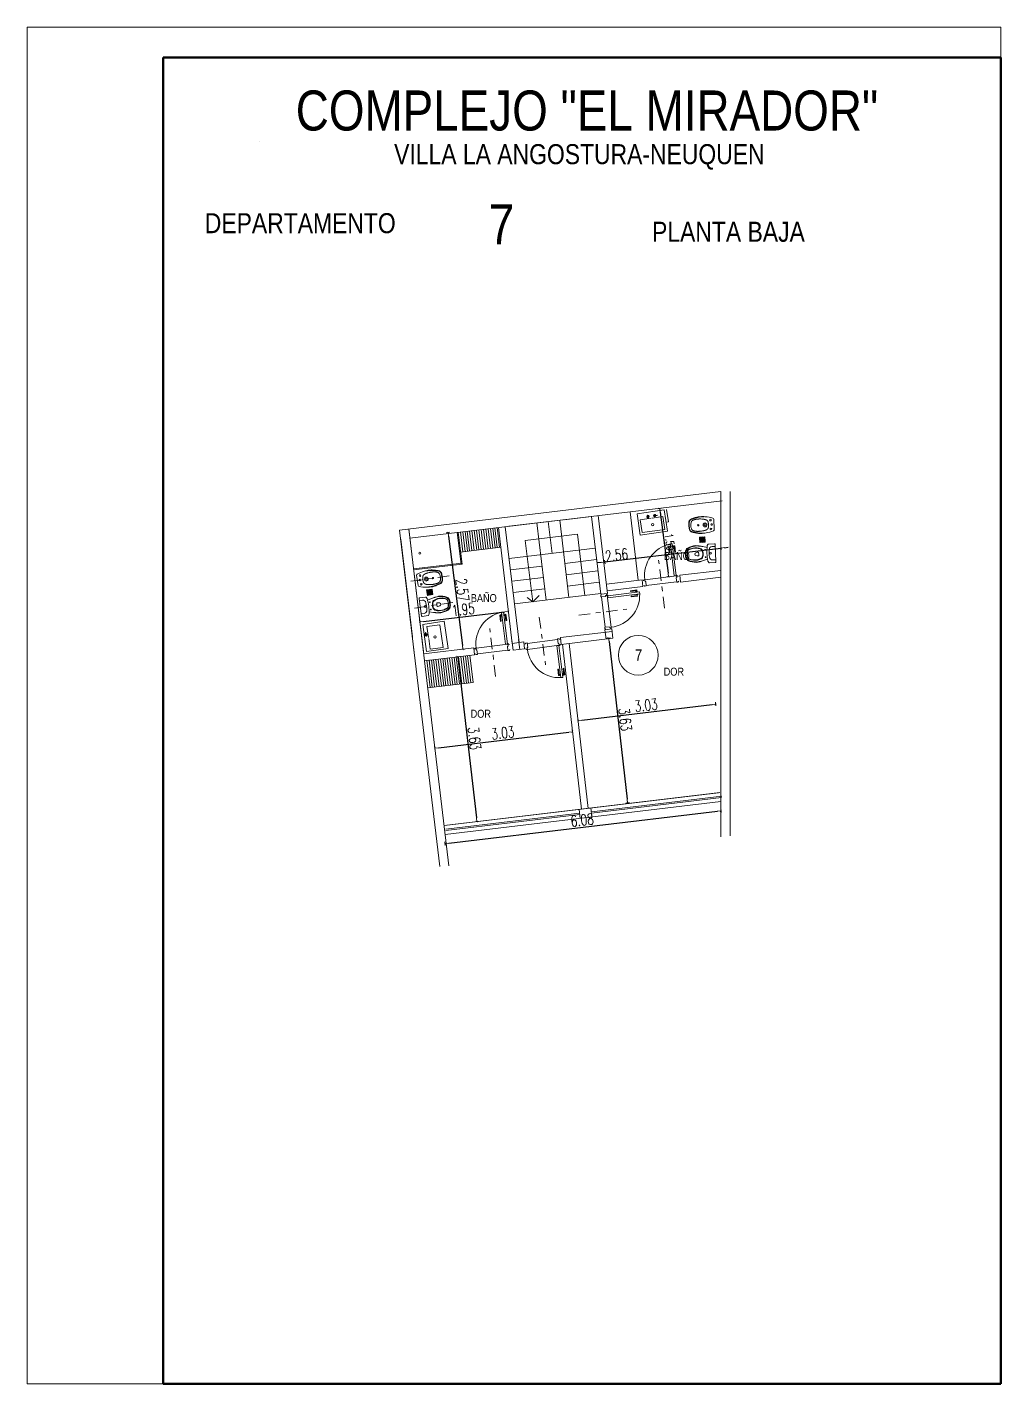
# Model space of a CAD drawing. Header units: millimetres. Extents: x 4525 to 9082, y 179 to 563.
# Drawn here: x 5204.74 to 5226.04, y 403.56 to 433.23 of the extents above; entities that cross this region are included whole.
import ezdxf

# ---------------------------------------------------------------- set-up
doc = ezdxf.new("R2010")
doc.units = ezdxf.units.MM
doc.header["$LTSCALE"] = 100
doc.linetypes.add('ACAD_ISO04W100', pattern=[30, 24, -3, 0, -3])
doc.linetypes.add('DASHDOT2', pattern=[0.5, 0.25, -0.125, 0, -0.125])
doc.layers.get('DEFPOINTS').update_dxf_attribs({"lineweight": 5})
for name, color, linetype, lineweight in [('000-Ejes', 251, 'ACAD_ISO04W100', 5), ('004-Carpinterias', 1, 'Continuous', 18), ('005-Sanitarios', 1, 'Continuous', 18), ('006-Cotas parciales', 7, 'Continuous', 5), ('A01-Barrido', 250, 'Continuous', 5), ('HATCH MUROS', 251, 'Continuous', 9), ('LINEA', 8, 'Continuous', 5), ('SANIT', 12, 'Continuous', 13), ('SANIT-INT', 11, 'Continuous', 5)]:
    doc.layers.add(name, color=color, linetype=linetype, lineweight=lineweight)
doc.layers.add('CONT-MNR', color=47, linetype='Continuous')
doc.styles.add('AREAL', font='ARIALN.TTF')
doc.styles.add('COTAS', font='ROMANS.shx', dxfattribs={"width": 0.7})
doc.dimstyles.new('COTA40', dxfattribs={"dimscale": 0.4, "dimtxt": 0.3, "dimasz": 0.2, "dimexe": 0, "dimexo": 0, "dimgap": 0.09, "dimtad": 1, "dimzin": 0, "dimdsep": 46, "dimtxsty": 'COTAS', "dimblk1": 'COTA_N', "dimblk2": 'COTA_N', "dimsah": 1, "dimcen": 0.1, "dimclrd": 1, "dimclre": 8, "dimclrt": 5, "dimaunit": 1, "dimadec": 3, "dimazin": 0, "dimtfac": 1, "dimtix": 1, "dimtmove": 2, "dimatfit": 3, "dimldrblk": 'COTA_N', "dimfxl": 0, "dimtolj": 1, "dimtzin": 0, "dimarcsym": 0})

# ---------------------------------------------------------------- blocks, each defined once
blk = doc.blocks.new('COTA_N')
for p, q in [((-1, 0), (0, 0)), ((0, 0.5), (0, -0.5))]:
    blk.add_line(p, q)
at = {"const_width": 0.065}
blk.add_lwpolyline([(0.14, 0.14), (0.28, 0.28), (0, 0), (-0.14, -0.14), (-0.28, -0.28)], dxfattribs=at)
blk = doc.blocks.new('*D640')
at = {"layer": '006-Cotas parciales', "color": 1, "lineweight": -2, "ltscale": 100}
blk.add_line((5213.96, 415.387), (5219.835, 416.088), dxfattribs=at)
at = {"layer": 'DEFPOINTS', "color": 0, "ltscale": 100}
for p in [(5219.914, 416.098), (5219.914, 416.098), (5213.88, 415.377)]:
    blk.add_point(p, dxfattribs=at)
at = {"layer": '006-Cotas parciales', "color": 1, "lineweight": -2, "ltscale": 100, "xscale": 0.08000000000000002, "yscale": 0.08000000000000002, "zscale": 0.08000000000000002}
for p, rotation in [((5219.914, 416.098), 6.811388888873906), ((5213.88, 415.377), 186.8113888888739)]:
    blk.add_blockref('COTA_N', p, dxfattribs=dict(at, rotation=rotation))
at = {"layer": '006-Cotas parciales', "color": 5, "ltscale": 100, "insert": (5216.879, 415.892), "char_height": 0.12, "attachment_point": 5, "rotation": 6.8114, "style": 'COTAS'}
blk.add_mtext('\\A1;{\\H2x;6.08}', dxfattribs=at)
blk = doc.blocks.new('*D641')
at = {"layer": '006-Cotas parciales', "color": 1, "lineweight": -2, "ltscale": 100}
blk.add_line((5214.168, 419.385), (5214.565, 415.938), dxfattribs=at)
at = {"layer": 'DEFPOINTS', "color": 0, "ltscale": 100}
for p in [(5214.159, 419.464), (5214.574, 415.858), (5214.574, 415.858)]:
    blk.add_point(p, dxfattribs=at)
at = {"layer": '006-Cotas parciales', "color": 1, "lineweight": -2, "ltscale": 100, "xscale": 0.08000000000000002, "yscale": 0.08000000000000002, "zscale": 0.08000000000000002}
for p, rotation in [((5214.159, 419.464), 96.56564035910499), ((5214.574, 415.858), 276.565640359105)]:
    blk.add_blockref('COTA_N', p, dxfattribs=dict(at, rotation=rotation))
at = {"layer": '006-Cotas parciales', "color": 5, "ltscale": 100, "insert": (5214.522, 417.679), "char_height": 0.12, "attachment_point": 5, "rotation": 276.5656, "style": 'COTAS'}
blk.add_mtext('\\A1;{\\H2x;3.63}', dxfattribs=at)
blk = doc.blocks.new('*D642')
at = {"layer": '006-Cotas parciales', "color": 1, "lineweight": -2, "ltscale": 100}
blk.add_line((5213.406, 420.235), (5215.185, 420.447), dxfattribs=at)
at = {"layer": 'DEFPOINTS', "color": 0, "ltscale": 100}
for p in [(5215.265, 420.457), (5215.265, 420.457), (5213.327, 420.225)]:
    blk.add_point(p, dxfattribs=at)
at = {"layer": '006-Cotas parciales', "color": 1, "lineweight": -2, "ltscale": 100, "xscale": 0.08000000000000002, "yscale": 0.08000000000000002, "zscale": 0.08000000000000002}
for p, rotation in [((5215.265, 420.457), 6.811388888834847), ((5213.327, 420.225), 186.8113888888348)]:
    blk.add_blockref('COTA_N', p, dxfattribs=dict(at, rotation=rotation))
at = {"layer": '006-Cotas parciales', "color": 5, "ltscale": 100, "insert": (5214.277, 420.496), "char_height": 0.12, "attachment_point": 5, "rotation": 6.8114, "style": 'COTAS'}
blk.add_mtext('\\A1;{\\H2x;1.95}', dxfattribs=at)
blk = doc.blocks.new('*D643')
at = {"layer": '006-Cotas parciales', "color": 1, "lineweight": -2, "ltscale": 100}
blk.add_line((5213.736, 417.473), (5216.587, 417.813), dxfattribs=at)
at = {"layer": 'DEFPOINTS', "color": 0, "ltscale": 100}
for p in [(5216.667, 417.823), (5216.667, 417.823), (5213.656, 417.463)]:
    blk.add_point(p, dxfattribs=at)
at = {"layer": '006-Cotas parciales', "color": 1, "lineweight": -2, "ltscale": 100, "xscale": 0.08000000000000002, "yscale": 0.08000000000000002, "zscale": 0.08000000000000002}
for p, rotation in [((5216.667, 417.823), 6.811388888836006), ((5213.656, 417.463), 186.811388888836)]:
    blk.add_blockref('COTA_N', p, dxfattribs=dict(at, rotation=rotation))
at = {"layer": '006-Cotas parciales', "color": 5, "ltscale": 100, "insert": (5215.143, 417.798), "char_height": 0.12, "attachment_point": 5, "rotation": 6.8114, "style": 'COTAS'}
blk.add_mtext('\\A1;{\\H2x;3.03}', dxfattribs=at)
blk = doc.blocks.new('INOD-MONACO-AP-PLANTA-CON-DPTO')
at = {"layer": 'SANIT'}
for p, q in [((-0.188, 0), (0.188, 0)), ((-0.204, -0.015), (-0.204, -0.142)), ((-0.174, -0.172), (-0.197, -0.156)), ((-0.13, -0.179), (-0.156, -0.27)), ((0.127, -0.18), (0.152, -0.27)), ((0.174, -0.172), (0.197, -0.156)), ((0.204, -0.015), (0.204, -0.142))]:
    blk.add_line(p, q, dxfattribs=at)
for points in [[(-0.002, -0.27, 0.121524), (-0.085, -0.286, 0.060693)], [(-0.002, -0.27, -0.121524), (0.081, -0.286, -0.060693)], [(-0.104, -0.3, 0.02892), (-0.111, -0.31, 0.156998), (-0.133, -0.488, 0.072829), (-0.105, -0.587, 0.204333), (-0.084, -0.607, 0.080392), (-0.002, -0.622)], [(0.099, -0.3, -0.02892), (0.107, -0.31, -0.156998), (0.129, -0.488, -0.072829), (0.101, -0.587, -0.204333), (0.08, -0.607, -0.080392), (-0.002, -0.622)], [(-0.124, -0.609, 0.122968), (-0.091, -0.634, 0.092568), (-0.002, -0.647, 0.093376)], [(0.12, -0.609, -0.122968), (0.087, -0.634, -0.092568), (-0.002, -0.647, -0.093376)]]:
    blk.add_lwpolyline(points, format="xyb", dxfattribs=at)
for centre, radius, start, end in [((-0.189, -0.017), 0.0168, 83.451, 131.9108), ((0.189, -0.017), 0.0168, 48.0892, 96.549), ((-0.188, -0.015), 0.017, 140.4696, 180), ((-0.188, -0.142), 0.017, 180, 235.4915), ((-0.165, -0.158), 0.017, 235.4915, 261.4564), ((0.408, -0.421), 0.583, 165.0356, 174.6982), ((0, 0.94), 1.127, 261.4564, 278.5436), ((-0.061, -0.336), 0.0558, 115.8294, 139.7492), ((0.057, -0.336), 0.0558, 40.2508, 64.1706), ((-0.412, -0.421), 0.583, 5.3018, 14.9644), ((0.165, -0.158), 0.017, 278.5436, 304.5085), ((0.188, -0.142), 0.017, 304.5085, 0), ((0.188, -0.015), 0.017, 0, 39.5304), ((0.107, -0.415), 0.285, 170.2891, 184.611), ((0.245, -0.406), 0.422, 184.3014, 206.071), ((-0.025, -0.535), 0.123, 207.5391, 216.6672), ((0.021, -0.535), 0.123, 323.3328, 332.4609), ((-0.249, -0.406), 0.422, 333.929, 356.9789), ((-0.111, -0.415), 0.285, 357.2885, 9.7109)]:
    blk.add_arc(centre, radius, start, end, dxfattribs=at)
at = {"layer": 'SANIT-INT'}
for p, q in [((-0.145, 0), (-0.145, -0.067)), ((0.145, 0), (0.145, -0.067)), ((0.002, -0.368), (-0.034, -0.369)), ((0.002, -0.368), (0.037, -0.369))]:
    blk.add_line(p, q, dxfattribs=at)
for points in [[(-0.156, -0.27, 0.058031), (-0.185, -0.429, 0.099768), (-0.142, -0.607, 0.155256), (-0.096, -0.647, 0.093906), (-0.002, -0.66, 0.093906)], [(-0.003, -0.279, 0.08742), (-0.06, -0.286, 0.121524)], [(0.152, -0.27, -0.058031), (0.181, -0.429, -0.099768), (0.138, -0.607, -0.155256), (0.092, -0.647, -0.093906), (-0.002, -0.66, -0.093906)], [(-0.002, -0.279, -0.08742), (0.056, -0.286, -0.121524)]]:
    blk.add_lwpolyline(points, format="xyb", dxfattribs=at)
for centre, radius in [((-0.082, -0.221), 0.00743), ((0, -0.11), 0.02), ((0.078, -0.221), 0.00743)]:
    blk.add_circle(centre, radius, dxfattribs=at)
for centre, radius, start, end in [((-0.075, -0.067), 0.07, 180, 265.7397), ((-0.036, -0.358), 0.0764, 108.7508, 160.6658), ((0, 0.94), 1.08, 265.7397, 274.2603), ((0.032, -0.358), 0.0764, 19.3342, 71.2492), ((0.075, -0.067), 0.07, 274.2603, 0), ((0.219, -0.443), 0.35, 174.9532, 203.9732), ((0.162, -0.448), 0.293, 156.8405, 172.9203), ((-0.071, -0.572), 0.0321, 203.9732, 250.1669), ((-0.034, -0.374), 0.005, 91.9734, 179.8282), ((0.152, -0.375), 0.191, 179.8282, 196.8593), ((-0.019, -0.427), 0.0118, 196.8593, 200.5908), ((0.002, -0.419), 0.0346, 200.5908, 269.6445), ((0.001, -0.419), 0.0346, 270.3555, 339.4092), ((-0.149, -0.375), 0.191, 343.1407, 0.1718), ((0.023, -0.427), 0.0118, 339.4092, 343.1407), ((0.037, -0.374), 0.005, 0.1718, 88.0266), ((0.067, -0.572), 0.0321, 289.8331, 336.0268), ((-0.223, -0.443), 0.35, 336.0268, 5.0468), ((-0.166, -0.448), 0.293, 7.0797, 23.1595), ((0.005, -0.362), 0.255, 250.1669, 268.5519), ((-0.009, -0.362), 0.255, 271.4481, 289.8331)]:
    blk.add_arc(centre, radius, start, end, dxfattribs=at)
blk = doc.blocks.new('BIDE-MONACO-PLANTA')
at = {"layer": 'SANIT'}
blk.add_line((-0.113, 0), (0.113, 0), dxfattribs=at)
for points in [[(-0.14, -0.477), (-0.141, -0.475), (-0.142, -0.472), (-0.143, -0.469), (-0.144, -0.465), (-0.145, -0.462), (-0.146, -0.459), (-0.147, -0.456), (-0.148, -0.452), (-0.149, -0.449), (-0.15, -0.446), (-0.15, -0.443), (-0.151, -0.44), (-0.152, -0.436), (-0.153, -0.433), (-0.154, -0.43), (-0.155, -0.427), (-0.156, -0.423), (-0.156, -0.42), (-0.157, -0.417), (-0.158, -0.414), (-0.159, -0.41), (-0.16, -0.407), (-0.161, -0.404), (-0.161, -0.401), (-0.162, -0.397), (-0.163, -0.394), (-0.164, -0.391), (-0.164, -0.388), (-0.165, -0.385), (-0.166, -0.381), (-0.167, -0.378), (-0.167, -0.375), (-0.168, -0.372), (-0.169, -0.368), (-0.169, -0.365), (-0.17, -0.362), (-0.17, -0.359), (-0.171, -0.356), (-0.172, -0.352), (-0.172, -0.349), (-0.173, -0.346), (-0.173, -0.344)], [(0, -0.541), (-0.044, -0.54), (-0.048, -0.54), (-0.051, -0.539), (-0.054, -0.539), (-0.057, -0.539)], [(0, -0.541), (0.044, -0.54), (0.047, -0.54), (0.051, -0.539), (0.054, -0.539), (0.057, -0.539)], [(0, -0.541), (0, -0.541)], [(0, -0.541), (0, -0.541)], [(0.14, -0.477), (0.141, -0.475), (0.142, -0.472), (0.143, -0.469), (0.144, -0.465), (0.145, -0.462), (0.146, -0.459), (0.147, -0.456), (0.148, -0.453), (0.148, -0.449), (0.149, -0.446), (0.15, -0.443), (0.151, -0.44), (0.152, -0.436), (0.153, -0.433), (0.154, -0.43), (0.154, -0.427), (0.155, -0.423), (0.156, -0.42), (0.157, -0.417), (0.158, -0.414), (0.159, -0.41), (0.16, -0.407), (0.16, -0.404), (0.161, -0.401), (0.162, -0.398), (0.163, -0.394), (0.163, -0.391), (0.164, -0.388), (0.165, -0.385), (0.166, -0.381), (0.166, -0.378), (0.167, -0.375), (0.168, -0.372), (0.168, -0.369), (0.169, -0.365), (0.17, -0.362), (0.17, -0.359), (0.171, -0.356), (0.171, -0.353), (0.172, -0.349), (0.172, -0.346), (0.173, -0.344)]]:
    blk.add_lwpolyline(points, dxfattribs=at)
for centre, radius, start, end in [((-0.113, -0.027), 0.0267, 89.9746, 160.7192), ((0.636, -0.288), 0.82, 160.7445, 172.7215), ((1.187, -0.228), 1.365, 179.1204, 182.2097), ((1.187, -0.221), 1.365, 182.5037, 185.1806), ((0.113, -0.027), 0.0267, 19.2555, 90), ((-0.636, -0.288), 0.82, 7.2785, 19.2555), ((-1.187, -0.22), 1.365, 354.7941, 357.4709), ((-0.985, -0.224), 1.163, 357.2424, 1.9588), ((-0.022, -0.432), 0.126, 201.0557, 217.1205), ((-0.058, -0.455), 0.0844, 219.519, 265.0728), ((-0.05, -0.408), 0.131, 263.6264, 267.3039), ((0.05, -0.408), 0.131, 272.6707, 276.3482), ((0.058, -0.455), 0.0844, 274.9018, 320.4556), ((0.022, -0.432), 0.126, 322.8542, 338.9189)]:
    blk.add_arc(centre, radius, start, end, dxfattribs=at)
at = {"layer": 'SANIT-INT'}
for points in [[(-0.13, -0.255), (-0.134, -0.281), (-0.134, -0.282), (-0.134, -0.284), (-0.134, -0.285), (-0.134, -0.287), (-0.134, -0.289), (-0.134, -0.291), (-0.134, -0.293), (-0.135, -0.295), (-0.135, -0.297), (-0.135, -0.3), (-0.135, -0.302), (-0.135, -0.305), (-0.135, -0.307), (-0.135, -0.31), (-0.135, -0.313), (-0.135, -0.315), (-0.135, -0.318), (-0.135, -0.32), (-0.135, -0.323), (-0.135, -0.326), (-0.135, -0.328), (-0.135, -0.331), (-0.135, -0.334), (-0.135, -0.336), (-0.135, -0.339), (-0.135, -0.341), (-0.134, -0.344), (-0.134, -0.347), (-0.134, -0.349), (-0.134, -0.352), (-0.134, -0.354), (-0.134, -0.357), (-0.134, -0.36), (-0.134, -0.362), (-0.134, -0.365), (-0.134, -0.367), (-0.133, -0.37), (-0.133, -0.373), (-0.133, -0.375), (-0.133, -0.378), (-0.132, -0.38), (-0.132, -0.383), (-0.132, -0.386), (-0.132, -0.388), (-0.131, -0.391), (-0.131, -0.393), (-0.13, -0.396), (-0.13, -0.399), (-0.13, -0.401), (-0.129, -0.404), (-0.129, -0.406), (-0.128, -0.409), (-0.128, -0.412), (-0.127, -0.414), (-0.127, -0.417), (-0.126, -0.419), (-0.126, -0.422), (-0.125, -0.424), (-0.125, -0.426), (-0.124, -0.429), (-0.124, -0.431), (-0.123, -0.432), (-0.123, -0.434), (-0.122, -0.436), (-0.122, -0.437), (-0.121, -0.439), (-0.121, -0.44), (-0.121, -0.441), (-0.12, -0.443), (-0.12, -0.444), (-0.119, -0.445), (-0.119, -0.447), (-0.118, -0.448), (-0.118, -0.449), (-0.117, -0.451), (-0.117, -0.452), (-0.116, -0.453), (-0.116, -0.454), (-0.115, -0.456), (-0.114, -0.457), (-0.114, -0.458), (-0.113, -0.46), (-0.113, -0.461), (-0.112, -0.462), (-0.111, -0.464), (-0.11, -0.465), (-0.11, -0.466), (-0.109, -0.467), (-0.108, -0.469), (-0.107, -0.47), (-0.107, -0.471), (-0.106, -0.473), (-0.105, -0.474), (-0.104, -0.475), (-0.103, -0.477), (-0.102, -0.478), (-0.101, -0.479), (-0.099, -0.48), (-0.098, -0.482), (-0.097, -0.483), (-0.095, -0.484), (-0.094, -0.486), (-0.092, -0.487), (-0.09, -0.488), (-0.088, -0.49), (-0.085, -0.491), (-0.082, -0.493), (-0.079, -0.494), (-0.075, -0.496), (-0.071, -0.497), (-0.065, -0.499), (-0.064, -0.499)], [(0, -0.122), (-0.013, -0.122), (-0.025, -0.122), (-0.034, -0.123), (-0.042, -0.124), (-0.048, -0.125), (-0.053, -0.125), (-0.057, -0.126), (-0.061, -0.127), (-0.064, -0.128), (-0.067, -0.128), (-0.069, -0.129), (-0.071, -0.13), (-0.073, -0.13), (-0.074, -0.131), (-0.076, -0.132), (-0.077, -0.132), (-0.078, -0.133), (-0.079, -0.134), (-0.08, -0.134), (-0.081, -0.135), (-0.083, -0.136), (-0.083, -0.136), (-0.084, -0.137), (-0.085, -0.138), (-0.086, -0.138), (-0.087, -0.139), (-0.088, -0.14), (-0.088, -0.14), (-0.089, -0.141), (-0.09, -0.142), (-0.091, -0.142), (-0.091, -0.143), (-0.092, -0.143), (-0.092, -0.144), (-0.093, -0.145), (-0.094, -0.146), (-0.094, -0.146), (-0.095, -0.147), (-0.096, -0.148), (-0.097, -0.149), (-0.097, -0.15), (-0.098, -0.151), (-0.099, -0.152), (-0.1, -0.153), (-0.101, -0.155), (-0.102, -0.156), (-0.102, -0.157), (-0.103, -0.158), (-0.104, -0.16), (-0.105, -0.161), (-0.105, -0.162), (-0.106, -0.164), (-0.107, -0.165), (-0.107, -0.166), (-0.108, -0.168), (-0.109, -0.169), (-0.109, -0.17), (-0.11, -0.171), (-0.11, -0.173), (-0.111, -0.174), (-0.112, -0.175), (-0.112, -0.177), (-0.113, -0.178), (-0.113, -0.179), (-0.114, -0.181), (-0.114, -0.182), (-0.115, -0.183), (-0.115, -0.185), (-0.116, -0.186), (-0.116, -0.188), (-0.117, -0.19), (-0.117, -0.191), (-0.118, -0.193), (-0.118, -0.196), (-0.119, -0.198), (-0.12, -0.2), (-0.12, -0.203), (-0.121, -0.205), (-0.121, -0.208), (-0.122, -0.21), (-0.123, -0.213), (-0.123, -0.216), (-0.124, -0.218), (-0.124, -0.221), (-0.125, -0.223), (-0.125, -0.226), (-0.126, -0.229), (-0.126, -0.231), (-0.127, -0.234), (-0.127, -0.236), (-0.128, -0.239), (-0.128, -0.242), (-0.129, -0.244), (-0.129, -0.247), (-0.129, -0.249), (-0.13, -0.252), (-0.13, -0.255), (-0.13, -0.257), (-0.131, -0.26), (-0.131, -0.261)], [(0, -0.122), (0.013, -0.122), (0.025, -0.122), (0.034, -0.123), (0.042, -0.124), (0.048, -0.125), (0.053, -0.125), (0.057, -0.126), (0.061, -0.127), (0.064, -0.128), (0.067, -0.128), (0.069, -0.129), (0.071, -0.13), (0.073, -0.131), (0.074, -0.131), (0.076, -0.132), (0.077, -0.132), (0.078, -0.133), (0.079, -0.134), (0.08, -0.134), (0.081, -0.135), (0.082, -0.136), (0.083, -0.136), (0.084, -0.137), (0.085, -0.138), (0.086, -0.138), (0.087, -0.139), (0.088, -0.14), (0.088, -0.14), (0.089, -0.141), (0.09, -0.142), (0.09, -0.142), (0.091, -0.143), (0.092, -0.144), (0.092, -0.144), (0.093, -0.145), (0.094, -0.146), (0.094, -0.146), (0.095, -0.147), (0.096, -0.148), (0.097, -0.149), (0.097, -0.15), (0.098, -0.151), (0.099, -0.152), (0.1, -0.153), (0.101, -0.155), (0.101, -0.156), (0.102, -0.157), (0.103, -0.158), (0.104, -0.16), (0.105, -0.161), (0.105, -0.162), (0.106, -0.164), (0.107, -0.165), (0.107, -0.166), (0.108, -0.168), (0.109, -0.169), (0.109, -0.17), (0.11, -0.171), (0.11, -0.173), (0.111, -0.174), (0.112, -0.175), (0.112, -0.177), (0.113, -0.178), (0.113, -0.179), (0.114, -0.181), (0.114, -0.182), (0.115, -0.183), (0.115, -0.185), (0.116, -0.186), (0.116, -0.188), (0.117, -0.19), (0.117, -0.191), (0.118, -0.193), (0.118, -0.196), (0.119, -0.198), (0.12, -0.2), (0.12, -0.203), (0.121, -0.205), (0.121, -0.208), (0.122, -0.211), (0.123, -0.213), (0.123, -0.216), (0.124, -0.218), (0.124, -0.221), (0.125, -0.224), (0.125, -0.226), (0.126, -0.229), (0.126, -0.231), (0.127, -0.234), (0.127, -0.237), (0.128, -0.239), (0.128, -0.242), (0.128, -0.244), (0.129, -0.247), (0.129, -0.25), (0.13, -0.252), (0.13, -0.255), (0.13, -0.257), (0.131, -0.26), (0.131, -0.261)], [(0.13, -0.255), (0.133, -0.281), (0.134, -0.283), (0.134, -0.284), (0.134, -0.285), (0.134, -0.287), (0.134, -0.289), (0.134, -0.291), (0.134, -0.293), (0.134, -0.295), (0.135, -0.297), (0.135, -0.3), (0.135, -0.302), (0.135, -0.305), (0.135, -0.308), (0.135, -0.31), (0.135, -0.313), (0.135, -0.315), (0.135, -0.318), (0.135, -0.321), (0.135, -0.323), (0.135, -0.326), (0.135, -0.328), (0.135, -0.331), (0.135, -0.334), (0.134, -0.336), (0.134, -0.339), (0.134, -0.341), (0.134, -0.344), (0.134, -0.347), (0.134, -0.349), (0.134, -0.352), (0.134, -0.354), (0.134, -0.357), (0.134, -0.36), (0.134, -0.362), (0.134, -0.365), (0.133, -0.367), (0.133, -0.37), (0.133, -0.373), (0.133, -0.375), (0.133, -0.378), (0.132, -0.38), (0.132, -0.383), (0.132, -0.386), (0.131, -0.388), (0.131, -0.391), (0.131, -0.393), (0.13, -0.396), (0.13, -0.399), (0.129, -0.401), (0.129, -0.404), (0.129, -0.406), (0.128, -0.409), (0.128, -0.412), (0.127, -0.414), (0.127, -0.417), (0.126, -0.419), (0.126, -0.422), (0.125, -0.424), (0.124, -0.426), (0.124, -0.429), (0.123, -0.431), (0.123, -0.433), (0.122, -0.434), (0.122, -0.436), (0.122, -0.437), (0.121, -0.439), (0.121, -0.44), (0.12, -0.442), (0.12, -0.443), (0.119, -0.444), (0.119, -0.445), (0.119, -0.447), (0.118, -0.448), (0.118, -0.449), (0.117, -0.451), (0.117, -0.452), (0.116, -0.453), (0.115, -0.455), (0.115, -0.456), (0.114, -0.457), (0.114, -0.458), (0.113, -0.46), (0.112, -0.461), (0.112, -0.462), (0.111, -0.464), (0.11, -0.465), (0.11, -0.466), (0.109, -0.468), (0.108, -0.469), (0.107, -0.47), (0.106, -0.471), (0.105, -0.473), (0.105, -0.474), (0.104, -0.475), (0.103, -0.477), (0.101, -0.478), (0.1, -0.479), (0.099, -0.481), (0.098, -0.482), (0.097, -0.483), (0.095, -0.484), (0.094, -0.486), (0.092, -0.487), (0.09, -0.488), (0.088, -0.49), (0.085, -0.491), (0.082, -0.493), (0.079, -0.494), (0.075, -0.496), (0.07, -0.497), (0.065, -0.499), (0.063, -0.499)], [(0, -0.55), (-0.008, -0.55), (-0.015, -0.55), (-0.022, -0.549), (-0.027, -0.549), (-0.032, -0.549), (-0.036, -0.549), (-0.04, -0.549), (-0.044, -0.549), (-0.048, -0.549), (-0.051, -0.549), (-0.054, -0.549), (-0.057, -0.549)], [(0, -0.55), (0.008, -0.55), (0.015, -0.55), (0.021, -0.549), (0.027, -0.549), (0.032, -0.549), (0.036, -0.549), (0.04, -0.549), (0.044, -0.549), (0.047, -0.549), (0.051, -0.549), (0.054, -0.549), (0.057, -0.549)]]:
    blk.add_lwpolyline(points, dxfattribs=at)
for centre, radius in [((-0.097, -0.073), 0.0182), ((0, -0.195), 0.0437), ((0, -0.195), 0.0229), ((0, -0.052), 0.0172), ((0.097, -0.073), 0.0182), ((0, -0.344), 0.0151)]:
    blk.add_circle(centre, radius, dxfattribs=at)
for centre, radius, start, end in [((-0.054, -0.459), 0.0941, 195.0663, 210.9763), ((-0.058, -0.455), 0.0938, 214.5877, 265.0728), ((-0.05, -0.408), 0.141, 263.6264, 267.3039), ((0, -0.277), 0.232, 253.6948, 269.9596), ((0, -0.277), 0.232, 270.015, 286.2798), ((0.05, -0.408), 0.141, 272.6707, 276.3482), ((0.058, -0.455), 0.0938, 274.9018, 325.387), ((-0.018, -0.426), 0.174, 331.8708, 340.547)]:
    blk.add_arc(centre, radius, start, end, dxfattribs=at)
for points in [[(-0.178, -0.184), (-0.184, -0.295), (-0.183, -0.316), (-0.179, -0.352), (-0.173, -0.381), (-0.167, -0.407), (-0.157, -0.446), (-0.146, -0.484)], [(0.178, -0.184), (0.184, -0.295), (0.183, -0.316), (0.179, -0.352), (0.173, -0.381), (0.167, -0.407), (0.157, -0.446), (0.146, -0.484)]]:
    blk.add_spline(points, degree=3, dxfattribs=at)
blk = doc.blocks.new('REJILLA')
at = {"layer": 'SANIT-INT', "linetype": 'Continuous'}
for p, q in [((-0.06, -0.06), (-0.06, 0.06)), ((-0.06, 0.06), (0.06, 0.06)), ((-0.06, -0.06), (0.06, 0.06)), ((-0.06, 0.06), (0.06, -0.06)), ((-0.047, 0.016), (-0.047, -0.016)), ((-0.035, 0.036), (-0.035, -0.036)), ((-0.022, 0.045), (-0.022, -0.045)), ((-0.01, 0.049), (-0.01, -0.049)), ((0.003, 0.05), (0.003, -0.05)), ((0.015, 0.048), (0.015, -0.048)), ((0.028, 0.042), (0.028, -0.042)), ((0.04, 0.03), (0.04, -0.03)), ((0.06, 0.06), (0.06, -0.06)), ((0.06, -0.06), (-0.06, -0.06))]:
    blk.add_line(p, q, dxfattribs=at)
for radius in [0.06, 0.05]:
    blk.add_circle((0, 0), radius, dxfattribs=at)
blk = doc.blocks.new('MONACO COMPLETO')
at = {"layer": '000-Ejes', "linetype": 'DASHDOT2', "ltscale": 0.01}
for p, q in [((-0.127, 0.59), (0.765, 0.59)), ((-0.127, 0), (0.765, 0))]:
    blk.add_line(p, q, dxfattribs=at)
at = {"layer": '004-Carpinterias', "ltscale": 0.01, "rotation": 90}
blk.add_blockref('INOD-MONACO-AP-PLANTA-CON-DPTO', (0, 0), dxfattribs=at)
at = {"layer": '005-Sanitarios', "rotation": 90}
blk.add_blockref('REJILLA', (0.25, 0.295), dxfattribs=at)
at = {"layer": 'LINEA', "ltscale": 0.01, "rotation": 90}
blk.add_blockref('BIDE-MONACO-PLANTA', (0.02, 0.59), dxfattribs=at)
blk = doc.blocks.new('PUERTA 0.70 DURLOCK')
at = {"layer": '000-Ejes', "linetype": 'DASHDOT2', "ltscale": 0.01}
blk.add_line((0.38, -0.647), (0.38, 0.407), dxfattribs=at)
at = {"layer": '004-Carpinterias', "linetype": 'Continuous'}
for p, q in [((0.009, 0.675), (-0.009, 0.675)), ((-0.009, 0.535), (-0.009, 0.675)), ((0.009, 0.535), (0.009, 0.675)), ((0.039, 0.69), (0.029, 0.69)), ((0.029, 0.642), (0.029, 0.69)), ((0.039, 0.642), (0.029, 0.642)), ((0.081, 0.69), (0.091, 0.69)), ((0.081, 0.642), (0.091, 0.642)), ((0.091, 0.642), (0.091, 0.69)), ((0.111, 0.675), (0.129, 0.675)), ((0.111, 0.535), (0.111, 0.675)), ((0.129, 0.535), (0.129, 0.675)), ((0.009, 0.535), (-0.009, 0.535)), ((0.111, 0.535), (0.129, 0.535)), ((0.01, 0.01), (0, 0.01)), ((0, 0), (0, 0.01)), ((0.03, 0.02), (0.01, 0.02)), ((0.01, 0.01), (0.01, 0.02)), ((0.03, -0.02), (0.03, 0.02)), ((0.73, 0.02), (0.75, 0.02)), ((0.73, -0.02), (0.73, 0.02)), ((0.75, 0.01), (0.75, 0.02)), ((0.75, 0.01), (0.76, 0.01)), ((0.76, 0), (0.76, 0.01)), ((0, -0.11), (0, -0.1)), ((0, -0.11), (0.01, -0.11)), ((0.01, -0.11), (0.01, -0.12)), ((0.01, -0.12), (0.045, -0.12)), ((0.045, -0.02), (0.03, -0.02)), ((0.045, -0.02), (0.045, -0.12)), ((0.715, -0.02), (0.715, -0.12)), ((0.715, -0.02), (0.73, -0.02)), ((0.75, -0.12), (0.715, -0.12)), ((0.76, -0.11), (0.75, -0.11)), ((0.75, -0.11), (0.75, -0.12)), ((0.76, -0.11), (0.76, -0.1))]:
    blk.add_line(p, q, dxfattribs=at)
at = {"layer": '004-Carpinterias', "ltscale": 0.01, "const_width": 0.02}
for points in [[(0, 0.535), (0, 0.675)], [(0.122, 0.535), (0.12, 0.675)]]:
    blk.add_lwpolyline(points, dxfattribs=at)
at = {"layer": '004-Carpinterias', "linetype": 'Continuous'}
blk.add_lwpolyline([(0.039, 0.729), (0.039, 0.029), (0.081, 0.029), (0.081, 0.729)], close=True, dxfattribs=at)
at = {"layer": 'A01-Barrido', "linetype": 'Continuous'}
for p, q in [((0.73, 0.02), (0.03, 0.02)), ((0.715, -0.11), (0.045, -0.11))]:
    blk.add_line(p, q, dxfattribs=at)
blk.add_circle((0.032, 0.028), 0.0075, dxfattribs=at)
blk.add_arc((0.023, 0.024), 0.707, 359.6656, 85.2747, dxfattribs=at)
blk = doc.blocks.new('*D644')
at = {"layer": '006-Cotas parciales', "color": 1, "lineweight": -2, "ltscale": 100}
blk.add_line((5216.868, 418.078), (5219.72, 418.419), dxfattribs=at)
at = {"layer": 'DEFPOINTS', "color": 0, "ltscale": 100}
for p in [(5219.799, 418.428), (5219.799, 418.428), (5216.789, 418.069)]:
    blk.add_point(p, dxfattribs=at)
at = {"layer": '006-Cotas parciales', "color": 1, "lineweight": -2, "ltscale": 100, "xscale": 0.08000000000000002, "yscale": 0.08000000000000002, "zscale": 0.08000000000000002}
for p, rotation in [((5219.799, 418.428), 6.811388888836006), ((5216.789, 418.069), 186.811388888836)]:
    blk.add_blockref('COTA_N', p, dxfattribs=dict(at, rotation=rotation))
at = {"layer": '006-Cotas parciales', "color": 5, "ltscale": 100, "insert": (5218.276, 418.403), "char_height": 0.12, "attachment_point": 5, "rotation": 6.8114, "style": 'COTAS'}
blk.add_mtext('\\A1;{\\H2x;3.03}', dxfattribs=at)
blk = doc.blocks.new('*D645')
at = {"layer": '006-Cotas parciales', "color": 1, "lineweight": -2, "ltscale": 100}
blk.add_line((5217.466, 419.796), (5217.862, 416.35), dxfattribs=at)
at = {"layer": 'DEFPOINTS', "color": 0, "ltscale": 100}
for p in [(5217.456, 419.876), (5217.871, 416.27), (5217.871, 416.27)]:
    blk.add_point(p, dxfattribs=at)
at = {"layer": '006-Cotas parciales', "color": 1, "lineweight": -2, "ltscale": 100, "xscale": 0.08000000000000002, "yscale": 0.08000000000000002, "zscale": 0.08000000000000002}
for p, rotation in [((5217.456, 419.876), 96.56564149817443), ((5217.871, 416.27), 276.5656414981744)]:
    blk.add_blockref('COTA_N', p, dxfattribs=dict(at, rotation=rotation))
at = {"layer": '006-Cotas parciales', "color": 5, "ltscale": 100, "insert": (5217.819, 418.091), "char_height": 0.12, "attachment_point": 5, "rotation": 276.5656, "style": 'COTAS'}
blk.add_mtext('\\A1;{\\H2x;3.63}', dxfattribs=at)
blk = doc.blocks.new('*D646')
at = {"layer": '006-Cotas parciales', "color": 1, "lineweight": -2, "ltscale": 100}
blk.add_line((5218.585, 422.626), (5218.759, 421.293), dxfattribs=at)
at = {"layer": 'DEFPOINTS', "color": 0, "ltscale": 100}
for p in [(5218.574, 422.706), (5218.77, 421.214), (5218.77, 421.214)]:
    blk.add_point(p, dxfattribs=at)
at = {"layer": '006-Cotas parciales', "color": 1, "lineweight": -2, "ltscale": 100, "xscale": 0.08000000000000002, "yscale": 0.08000000000000002, "zscale": 0.08000000000000002}
for p, rotation in [((5218.574, 422.706), 97.4584492066501), ((5218.77, 421.214), 277.4584492066501)]:
    blk.add_blockref('COTA_N', p, dxfattribs=dict(at, rotation=rotation))
at = {"layer": '006-Cotas parciales', "color": 5, "ltscale": 100, "insert": (5218.795, 421.976), "char_height": 0.12, "attachment_point": 5, "rotation": 277.4584, "style": 'COTAS'}
blk.add_mtext('\\A1;{\\H1.4583x;1.50}', dxfattribs=at)
blk = doc.blocks.new('*D647')
at = {"layer": '006-Cotas parciales', "color": 1, "lineweight": -2, "ltscale": 100}
for p, q in [((5217.374, 421.536), (5219.914, 421.84)), ((5219.993, 421.849), (5220.073, 421.859)), ((5217.295, 421.527), (5217.215, 421.517))]:
    blk.add_line(p, q, dxfattribs=at)
at = {"layer": 'DEFPOINTS', "color": 0, "ltscale": 100}
for p in [(5219.914, 421.84), (5219.914, 421.84), (5217.374, 421.536)]:
    blk.add_point(p, dxfattribs=at)
at = {"layer": '006-Cotas parciales', "color": 1, "lineweight": -2, "ltscale": 100, "xscale": 0.08000000000000002, "yscale": 0.08000000000000002, "zscale": 0.08000000000000002}
for p, rotation in [((5219.914, 421.84), 186.8113888888225), ((5217.374, 421.536), 6.811388888822441)]:
    blk.add_blockref('COTA_N', p, dxfattribs=dict(at, rotation=rotation))
at = {"layer": '006-Cotas parciales', "color": 5, "ltscale": 100, "insert": (5217.63, 421.687), "char_height": 0.12, "attachment_point": 5, "rotation": 6.8114, "style": 'COTAS'}
blk.add_mtext('\\A1;{\\H2x;2.56}', dxfattribs=at)
blk = doc.blocks.new('*D648')
at = {"layer": '006-Cotas parciales', "color": 1, "lineweight": -2, "ltscale": 100}
blk.add_line((5213.954, 422.103), (5214.257, 419.707), dxfattribs=at)
at = {"layer": 'DEFPOINTS', "color": 0, "ltscale": 100}
for p in [(5213.944, 422.182), (5214.267, 419.628), (5214.267, 419.628)]:
    blk.add_point(p, dxfattribs=at)
at = {"layer": '006-Cotas parciales', "color": 1, "lineweight": -2, "ltscale": 100, "xscale": 0.08000000000000002, "yscale": 0.08000000000000002, "zscale": 0.08000000000000002}
for p, rotation in [((5213.944, 422.182), 97.1895870506306), ((5214.267, 419.628), 277.1895870506306)]:
    blk.add_blockref('COTA_N', p, dxfattribs=dict(at, rotation=rotation))
at = {"layer": '006-Cotas parciales', "color": 5, "ltscale": 100, "insert": (5214.26, 420.925), "char_height": 0.12, "attachment_point": 5, "rotation": 277.1896, "style": 'COTAS'}
blk.add_mtext('\\A1;{\\H2x;2.57}', dxfattribs=at)

msp = doc.modelspace()

# ---------------------------------------------------------------- linework, layer by layer
at = {"layer": 'CONT-MNR', "ltscale": 100}
msp.add_line((5209.811, 430.741, -1.005), (5209.811, 430.741, -1.005), dxfattribs=at)
at = {"layer": 'HATCH MUROS', "color": 0, "ltscale": 100}
for p, q in [((5204.737, 433.231), (5226.037, 433.231)), ((5204.737, 433.231), (5204.737, 403.564)), ((5226.037, 433.231), (5226.037, 403.564)), ((5212.885, 422.233), (5219.914, 423.074)), ((5219.914, 415.525), (5219.914, 423.074)), ((5220.114, 415.546), (5220.114, 423.074)), ((5213.107, 422.06), (5219.938, 422.876)), ((5217.081, 422.532), (5215.273, 422.316)), ((5216.486, 422.461), (5217.081, 422.532)), ((5217.285, 420.832), (5217.081, 422.532)), ((5217.433, 420.85), (5217.23, 422.55)), ((5218.104, 421.136), (5217.925, 422.633)), ((5212.885, 422.234), (5213.764, 414.874)), ((5213.084, 422.258), (5213.963, 414.895)), ((5213.404, 419.575), (5213.084, 422.257)), ((5214.23, 421.488), (5214.147, 422.183)), ((5214.25, 421.491), (5214.167, 422.186)), ((5215.348, 419.757), (5215.046, 422.289)), ((5215.497, 419.775), (5215.195, 422.307)), ((5216.092, 420.702), (5215.89, 422.39)), ((5216.221, 421.724), (5216.138, 422.42)), ((5216.588, 420.761), (5216.386, 422.449)), ((5213.164, 419.9), (5212.909, 422.035)), ((5215.278, 421.612), (5217.164, 421.837)), ((5217.164, 421.837), (5215.278, 421.612)), ((5216.499, 421.506), (5217.194, 421.589)), ((5213.188, 421.384), (5214.248, 421.51)), ((5213.19, 421.364), (5214.25, 421.491)), ((5215.308, 421.364), (5216.003, 421.447)), ((5216.529, 421.258), (5217.224, 421.341)), ((5219.013, 421.245), (5219.914, 421.352)), ((5215.337, 421.115), (5216.032, 421.198)), ((5216.558, 421.009), (5217.253, 421.092)), ((5217.409, 421.053), (5218.188, 421.146)), ((5217.427, 420.904), (5218.206, 420.997)), ((5219.031, 421.096), (5219.914, 421.201)), ((5215.367, 420.867), (5216.062, 420.95)), ((5215.396, 420.619), (5217.283, 420.844)), ((5217.285, 420.832), (5217.434, 420.85)), ((5213.206, 419.551), (5213.102, 420.421)), ((5215.366, 419.608), (5215.34, 419.824)), ((5215.515, 419.626), (5215.489, 419.842)), ((5216.402, 419.883), (5217.533, 420.018)), ((5216.42, 419.734), (5216.402, 419.883)), ((5216.42, 419.734), (5217.551, 419.869)), ((5217.377, 420.055), (5217.526, 420.072)), ((5217.402, 419.851), (5217.377, 420.055)), ((5217.551, 419.869), (5217.526, 420.072)), ((5213.41, 419.526), (5214.505, 419.656)), ((5213.428, 419.377), (5214.523, 419.507)), ((5215.348, 419.757), (5215.6, 419.787)), ((5215.618, 419.638), (5215.6, 419.787)), ((5216.445, 419.737), (5216.861, 416.132)), ((5216.594, 419.754), (5217.01, 416.149)), ((5213.858, 415.773), (5219.89, 416.494)), ((5213.87, 415.774), (5219.861, 416.49)), ((5213.88, 415.574), (5219.914, 416.295)), ((5219.914, 416.295), (5213.88, 415.574)), ((5213.882, 415.575), (5219.914, 416.295)), ((5213.882, 415.575), (5219.914, 416.295)), ((5216.811, 416.126), (5216.834, 415.927)), ((5217.069, 416.157), (5217.092, 415.958)), ((5226.037, 403.564), (5204.737, 403.564))]:
    msp.add_line(p, q, dxfattribs=at)
at = {"layer": 'HATCH MUROS', "color": 0, "lineweight": 50, "ltscale": 100}
for p, q in [((5207.715, 432.569), (5226.037, 432.569)), ((5207.715, 432.569), (5207.715, 403.564)), ((5226.037, 432.569), (5226.037, 403.564)), ((5226.037, 403.564), (5207.715, 403.564))]:
    msp.add_line(p, q, dxfattribs=at)
at = {"layer": 'HATCH MUROS', "ltscale": 100}
for p, q in [((5214.268, 421.76), (5214.217, 422.192)), ((5214.318, 421.766), (5214.266, 422.197)), ((5214.367, 421.772), (5214.316, 422.203)), ((5214.417, 421.778), (5214.366, 422.209)), ((5214.467, 421.784), (5214.415, 422.215)), ((5214.516, 421.79), (5214.465, 422.221)), ((5214.571, 421.796), (5214.519, 422.228)), ((5214.62, 421.802), (5214.569, 422.233)), ((5214.67, 421.808), (5214.618, 422.239)), ((5214.719, 421.814), (5214.668, 422.245)), ((5214.769, 421.82), (5214.718, 422.251)), ((5214.823, 421.826), (5214.772, 422.258)), ((5214.873, 421.832), (5214.821, 422.264)), ((5214.923, 421.838), (5214.871, 422.27)), ((5214.972, 421.844), (5214.921, 422.276)), ((5215.022, 421.85), (5214.97, 422.281)), ((5215.022, 421.85), (5214.97, 422.281)), ((5215.071, 421.856), (5215.02, 422.287)), ((5214.219, 421.754), (5215.097, 421.859)), ((5214.494, 418.9), (5214.423, 419.495)), ((5213.55, 418.793), (5213.479, 419.389)), ((5213.6, 418.799), (5213.529, 419.395)), ((5213.6, 418.793), (5213.529, 419.389)), ((5213.65, 418.799), (5213.579, 419.395)), ((5213.7, 418.805), (5213.629, 419.401)), ((5213.749, 418.811), (5213.678, 419.407)), ((5213.799, 418.817), (5213.728, 419.412)), ((5213.849, 418.823), (5213.777, 419.418)), ((5213.849, 418.823), (5213.777, 419.418)), ((5213.898, 418.829), (5213.827, 419.424)), ((5213.948, 418.834), (5213.877, 419.43)), ((5213.998, 418.84), (5213.926, 419.436)), ((5214.047, 418.846), (5213.976, 419.442)), ((5214.097, 418.852), (5214.026, 419.448)), ((5214.097, 418.852), (5214.026, 419.448)), ((5214.146, 418.858), (5214.075, 419.454)), ((5214.196, 418.864), (5214.125, 419.46)), ((5214.246, 418.87), (5214.175, 419.466)), ((5214.295, 418.876), (5214.224, 419.472)), ((5214.345, 418.882), (5214.274, 419.478)), ((5214.345, 418.882), (5214.274, 419.478)), ((5214.395, 418.888), (5214.324, 419.484)), ((5214.444, 418.894), (5214.373, 419.49)), ((5214.494, 418.9), (5213.499, 418.781))]:
    msp.add_line(p, q, dxfattribs=at)
at = {"layer": 'HATCH MUROS', "color": 2, "ltscale": 100}
for p, q in [((5216.775, 422.143), (5215.634, 422.007)), ((5215.634, 422.007), (5215.802, 420.667)), ((5216.935, 420.803), (5216.775, 422.143)), ((5215.802, 420.667), (5215.672, 420.763)), ((5215.802, 420.667), (5215.936, 420.804)), ((5215.936, 420.804), (5215.802, 420.667))]:
    msp.add_line(p, q, dxfattribs=at)
at = {"layer": 'HATCH MUROS', "color": 0, "linetype": 'ByBlock', "ltscale": 100}
for p, q in [((5218.188, 421.146), (5218.206, 420.997)), ((5219.013, 421.245), (5219.031, 421.096)), ((5214.505, 419.656), (5214.523, 419.507)), ((5215.366, 419.608), (5215.618, 419.638))]:
    msp.add_line(p, q, dxfattribs=at)
at = {"layer": 'HATCH MUROS', "color": 6, "ltscale": 100}
msp.add_line((5213.206, 419.551), (5213.102, 420.421), dxfattribs=at)
at = {"layer": 'HATCH MUROS', "color": 3, "ltscale": 100}
for p, q in [((5217.079, 416.072), (5219.93, 416.413)), ((5217.082, 416.044), (5219.926, 416.383)), ((5213.894, 415.663), (5216.824, 416.013)), ((5213.898, 415.692), (5216.821, 416.042))]:
    msp.add_line(p, q, dxfattribs=at)
at = {"layer": 'HATCH MUROS', "color": 0, "ltscale": 100}
for centre, radius in [((5213.327, 421.728), 0.0237), ((5218.105, 419.497), 0.435)]:
    msp.add_circle(centre, radius, dxfattribs=at)
at = {"layer": 'SANIT', "ltscale": 0.01, "extrusion": (0.009276, 0.001329, 0.999956)}
for p, q in [((5218.338, 422.537, 0), (5218.34, 422.527, 0)), ((5218.517, 422.563, 0), (5218.442, 422.552, 0)), ((5218.442, 422.552, 0), (5218.444, 422.542, 0)), ((5218.444, 422.542, 0), (5218.518, 422.553, 0)), ((5218.518, 422.553, 0), (5218.517, 422.563, 0))]:
    msp.add_line(p, q, dxfattribs=at)
at = {"layer": 'SANIT', "ltscale": 0.01, "extrusion": (-0.001329, 0.009276, 0.999956)}
for p, q in [((5213.461, 419.996, 0), (5213.451, 419.995, 0)), ((5213.451, 419.995, 0), (5213.461, 419.921, 0)), ((5213.471, 419.922, 0), (5213.461, 419.996, 0))]:
    msp.add_line(p, q, dxfattribs=at)
at = {"layer": 'SANIT', "ltscale": 0.01}
for points in [[(5218.674, 422.677), (5218.08, 422.592), (5218.148, 422.122), (5218.742, 422.207)], [(5213.391, 420.171), (5213.476, 419.577), (5213.946, 419.645), (5213.861, 420.239)]]:
    msp.add_lwpolyline(points, close=True, dxfattribs=at)
at = {"layer": 'SANIT-INT'}
for points in [[(5218.388, 422.493), (5218.15, 422.459), (5218.19, 422.179), (5218.685, 422.249), (5218.645, 422.53), (5218.407, 422.496)], [(5218.713, 422.405), (5218.763, 422.412), (5218.724, 422.684)], [(5213.521, 419.866), (5213.555, 419.628), (5213.835, 419.669), (5213.764, 420.163), (5213.484, 420.123), (5213.518, 419.886)]]:
    msp.add_lwpolyline(points, dxfattribs=at)
at = {"layer": 'SANIT-INT', "extrusion": (0.009276, 0.001329, 0.999956)}
msp.add_circle((5218.193, 422.289, 48.968), 0.025, dxfattribs=at)
at = {"layer": 'SANIT-INT', "extrusion": (-0.001329, 0.009276, 0.999956)}
msp.add_circle((5213.655, 419.942, -3.033), 0.025, dxfattribs=at)
at = {"layer": 'SANIT-INT', "extrusion": (0.009276, 0.001329, 0.999956)}
for centre, radius, start, end in [((5218.092, 422.464, 48.967), 0.0275, 198.6279, 177.6765), ((5218.092, 422.464, 48.967), 0.0175, 24.7538, 171.5507), ((5218.092, 422.464, 48.967), 0.0175, 204.7538, 351.5507), ((5218.241, 422.486, 48.969), 0.0275, 18.6279, 357.6765), ((5218.241, 422.486, 48.969), 0.0175, 24.7538, 171.5507), ((5218.241, 422.486, 48.969), 0.0175, 204.7538, 351.5507)]:
    msp.add_arc(centre, radius, start, end, dxfattribs=at)
at = {"layer": 'SANIT-INT', "extrusion": (-0.001329, 0.009276, 0.999956)}
msp.add_arc((5213.458, 419.99, -3.033), 0.0275, 108.6286, 87.6772, dxfattribs=at)

# ---------------------------------------------------------------- block references
at = {"layer": '004-Carpinterias', "xscale": -1, "rotation": 6.981604951340872}
for p in [(5218.976, 421.217), (5215.284, 419.722)]:
    msp.add_blockref('PUERTA 0.70 DURLOCK', p, dxfattribs=at)
at = {"layer": '004-Carpinterias', "ltscale": 0.01, "rotation": 272.9550704204407}
msp.add_blockref('INOD-MONACO-AP-PLANTA-CON-DPTO', (5219.795, 421.731), dxfattribs=at)
at = {"layer": '004-Carpinterias'}
for p, rotation in [((5217.403, 420.832), 277.1312571326093), ((5216.401, 419.74), 187.4315597257558)]:
    msp.add_blockref('PUERTA 0.70 DURLOCK', p, dxfattribs=dict(at, rotation=rotation))
at = {"layer": '005-Sanitarios'}
for name, p, rotation in [('REJILLA', (5219.506, 422.025), 272.9550704204407), ('MONACO COMPLETO', (5213.337, 420.547), 8.152575058460641)]:
    msp.add_blockref(name, p, dxfattribs=dict(at, rotation=rotation))
at = {"layer": 'LINEA', "ltscale": 0.01, "rotation": 272.9550704204407}
msp.add_blockref('BIDE-MONACO-PLANTA', (5219.762, 422.358), dxfattribs=at)

# ---------------------------------------------------------------- texts
at = {"style": 'AREAL'}
for s, height, p in [('COMPLEJO "EL MIRADOR"', 0.875, (5210.613, 430.971, -2.75)), ('VILLA LA ANGOSTURA-NEUQUEN', 0.4375, (5212.765, 430.235, -1.375)), ('7', 0.875, (5214.834, 428.482, -2.75)), ('DEPARTAMENTO ', 0.4375, (5208.624, 428.726, -1.375)), ('PLANTA BAJA', 0.4375, (5218.407, 428.538, -1.375)), ('BAÑO', 0.175, (5218.665, 421.579, -0.77)), ('BAÑO', 0.175, (5214.442, 420.659, -0.77)), ('7', 0.25, (5218.032, 419.374, -1.1)), ('DOR', 0.175, (5218.661, 419.05, -2.689)), ('DOR', 0.175, (5214.438, 418.13, -2.689))]:
    msp.add_text(s, height=height, dxfattribs=at).set_placement(p)

# ---------------------------------------------------------------- dimensions: what is measured, and where the dimension line sits
at = {"layer": '006-Cotas parciales', "ltscale": 100}
for p1, p2, text, picture, middle in [((5218.574, 422.706), (5218.77, 421.214), '{\\H1.4583x;<>}', '*D646', (5218.795, 421.976)), ((5213.944, 422.182), (5214.267, 419.628), '{\\H2x;<>}', '*D648', (5214.26, 420.925)), ((5217.456, 419.876), (5217.871, 416.27), '{\\H2x;<>}', '*D645', (5217.819, 418.091)), ((5214.159, 419.464), (5214.574, 415.858), '{\\H2x;<>}', '*D641', (5214.522, 417.679))]:
    dim = msp.add_aligned_dim(p1=p1, p2=p2, distance=0, text=text, dimstyle='COTA40', dxfattribs=at)
    dim.commit()
    dim.dimension.update_dxf_attribs({"geometry": picture, "text_midpoint": middle})
at = {"layer": '006-Cotas parciales', "color": 4, "ltscale": 100}
dim = msp.add_linear_dim(base=(5219.914, 421.84), p1=(5217.374, 421.536), p2=(5219.914, 421.84), angle=6.8114, text='{\\H2x;<>}', dimstyle='COTA40', dxfattribs=at)
dim.commit()
dim.dimension.update_dxf_attribs({"geometry": '*D647', "text_midpoint": (5217.63, 421.687), "dimtype": 161})
for p1, p2, picture, middle in [((5213.327, 420.225), (5215.265, 420.457), '*D642', (5214.277, 420.496)), ((5216.789, 418.069), (5219.799, 418.428), '*D644', (5218.276, 418.403)), ((5213.656, 417.463), (5216.667, 417.823), '*D643', (5215.143, 417.798))]:
    dim = msp.add_aligned_dim(p1=p1, p2=p2, distance=0, text='{\\H2x;<>}', dimstyle='COTA40', dxfattribs=at)
    dim.commit()
    dim.dimension.update_dxf_attribs({"geometry": picture, "text_midpoint": middle})
at = {"layer": '006-Cotas parciales', "color": 0, "ltscale": 100}
dim = msp.add_aligned_dim(p1=(5213.88, 415.377), p2=(5219.914, 416.098), distance=0, text='{\\H2x;<>}', dimstyle='COTA40', dxfattribs=at)
dim.commit()
dim.dimension.update_dxf_attribs({"geometry": '*D640', "text_midpoint": (5216.879, 415.892)})

doc.saveas('drawing.dxf')
